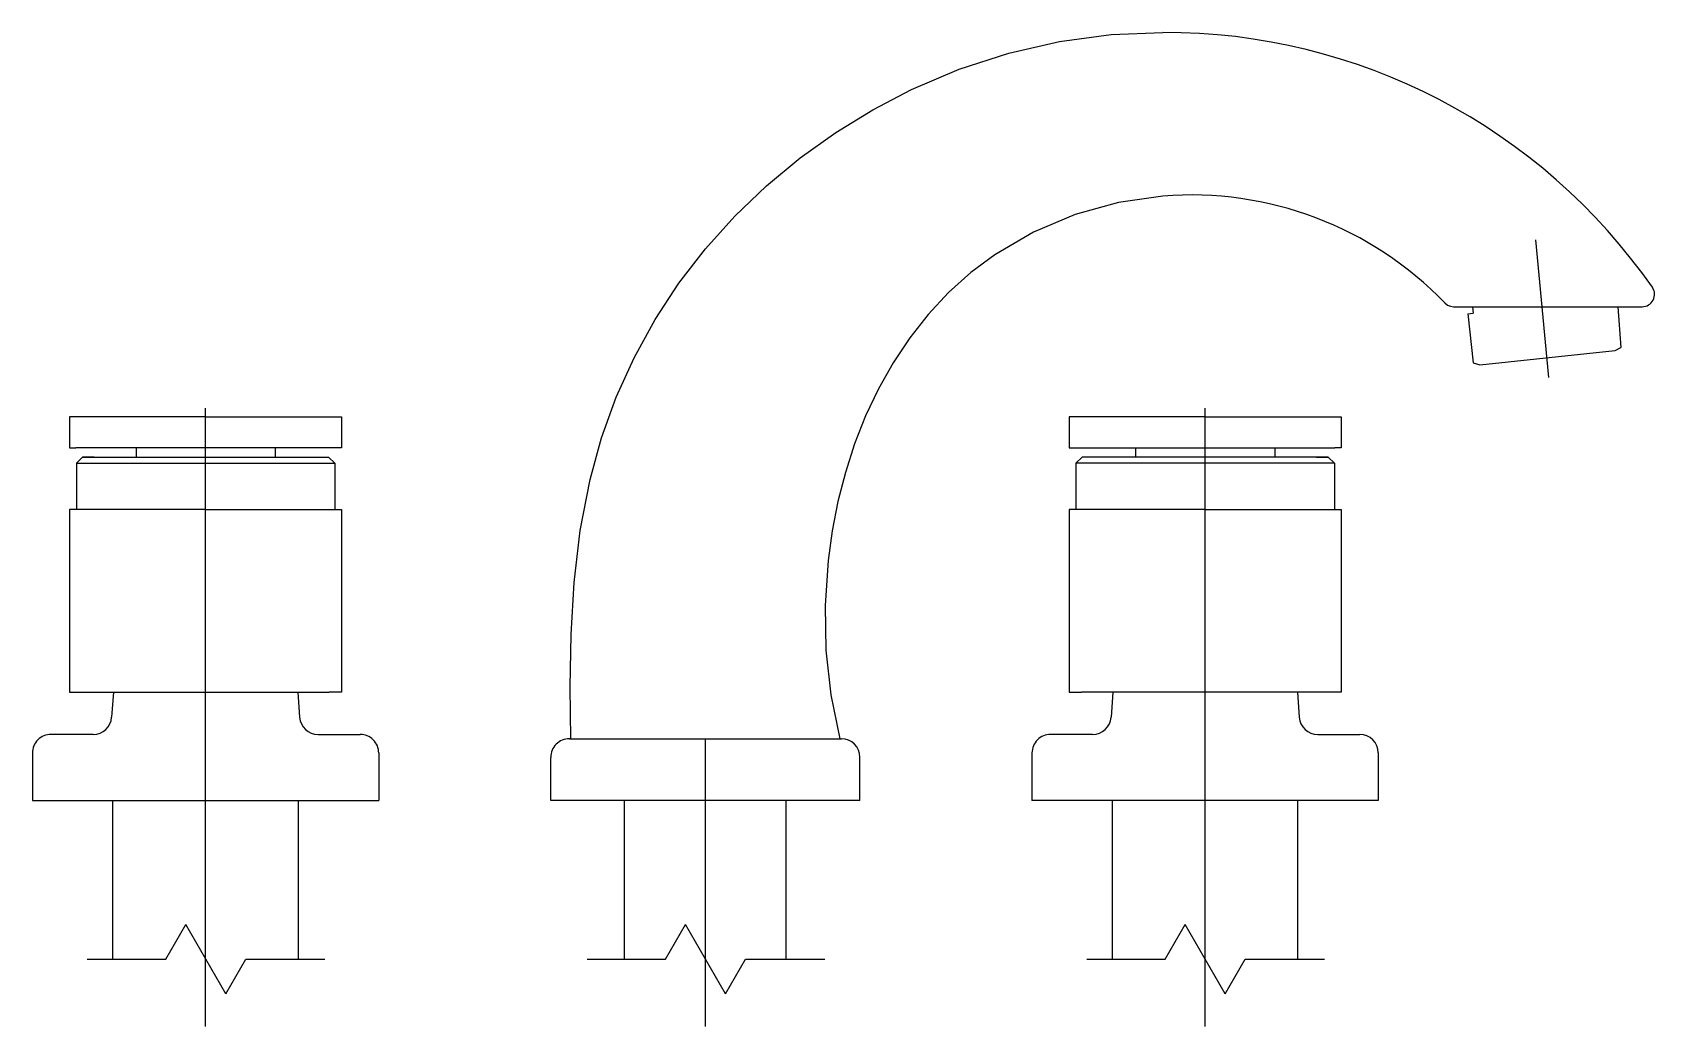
# Model space of a CAD drawing. Extents: x 84.921 to 85.183, y 0.001 to 0.162.
import ezdxf

# ---------------------------------------------------------------- set-up
doc = ezdxf.new("R2010")
doc.units = 0
doc.header["$LTSCALE"] = 0.2
doc.header["$MEASUREMENT"] = 0
doc.linetypes.add('AXES', pattern=[0.54, 0.3, -0.08, 0.08, -0.08])
doc.linetypes.add('CONTINU', pattern=[0])
doc.layers.get('0').update_dxf_attribs({"linetype": 'CONTINUOUS'})
doc.layers.add('DECA_EIXOS', color=5, linetype='AXES')

msp = doc.modelspace()

# ---------------------------------------------------------------- linework, layer by layer
at = {"linetype": 'CONTINU'}
for points in [[(85.06269, 0.15269), (85.07042, 0.15596), (85.07843, 0.15856), (85.08663, 0.16045), (85.09497, 0.16158), (85.10336, 0.16192)], [(85.04472, 0.14163), (85.05044, 0.14574), (85.05644, 0.14943), (85.06269, 0.15269)], [(85.02941, 0.12694), (85.03415, 0.13221), (85.03927, 0.13711), (85.04472, 0.14163)], [(85.10334, 0.13545), (85.09617, 0.13443), (85.08914, 0.13248), (85.08242, 0.12965), (85.07616, 0.12598)], [(85.01784, 0.10933), (85.02123, 0.1155), (85.0251, 0.12138), (85.02941, 0.12694)], [(85.07616, 0.12598), (85.07229, 0.12308), (85.0687, 0.11985), (85.06541, 0.11633)], [(85.14893, 0.11818), (85.14936, 0.11784), (85.14985, 0.11764), (85.15037, 0.11757)], [(85.06541, 0.11633), (85.06241, 0.11253), (85.05972, 0.10851), (85.05735, 0.1043)], [(85.15037, 0.11757), (85.18085, 0.11757)], [(85.15268, 0.11645), (85.15353, 0.11654)], [(85.15268, 0.11645), (85.15352, 0.10849)], [(85.15342, 0.11757), (85.15353, 0.11654)], [(85.17692, 0.11757), (85.17742, 0.11098)], [(85.1546, 0.1082), (85.17648, 0.1105)], [(85.17648, 0.1105), (85.17742, 0.11098)], [(85.01072, 0.08964), (85.01258, 0.09638), (85.01496, 0.10296), (85.01784, 0.10933)], [(85.15352, 0.10849), (85.1546, 0.1082)], [(85.05735, 0.1043), (85.05526, 0.09991), (85.05349, 0.09538), (85.052, 0.09076)], [(84.94855, 0.09976), (84.92655, 0.09976)], [(84.92655, 0.09976), (84.92655, 0.09476)], [(84.94855, 0.09976), (84.97055, 0.09976)], [(84.97055, 0.09976), (84.97055, 0.09476)], [(85.08818, 0.09976), (85.08818, 0.09476)], [(85.11018, 0.09976), (85.08818, 0.09976)], [(85.11018, 0.09976), (85.13218, 0.09976)], [(85.13218, 0.09976), (85.13218, 0.09476)], [(84.92655, 0.09476), (84.92755, 0.09476)], [(84.96955, 0.09476), (84.92755, 0.09476)], [(84.9373, 0.09476), (84.9373, 0.09327)], [(84.9598, 0.09476), (84.9598, 0.09327)], [(84.97055, 0.09476), (84.96955, 0.09476)], [(85.08818, 0.09476), (85.08918, 0.09476)], [(85.08918, 0.09476), (85.13118, 0.09476)], [(85.09893, 0.09476), (85.09893, 0.09327)], [(85.12143, 0.09476), (85.12143, 0.09327)], [(85.13218, 0.09476), (85.13118, 0.09476)], [(84.92865, 0.09327), (84.92765, 0.09227)], [(84.92765, 0.09227), (84.92765, 0.08477)], [(84.92765, 0.09227), (84.96945, 0.09227)], [(84.93055, 0.09327), (84.92865, 0.09327)], [(84.92865, 0.09327), (84.96845, 0.09327)], [(84.96845, 0.09327), (84.96945, 0.09227)], [(84.96945, 0.09227), (84.96945, 0.08477)], [(85.09028, 0.09327), (85.08928, 0.09227)], [(85.08928, 0.09227), (85.08928, 0.08477)], [(85.13108, 0.09227), (85.08928, 0.09227)], [(85.13008, 0.09327), (85.09028, 0.09327)], [(85.12818, 0.09327), (85.13008, 0.09327)], [(85.13008, 0.09327), (85.13108, 0.09227)], [(85.13108, 0.09227), (85.13108, 0.08477)], [(85.00761, 0.04771), (85.00752, 0.0561), (85.00766, 0.06455), (85.00815, 0.07299), (85.00913, 0.08137), (85.01072, 0.08964)], [(85.052, 0.09076), (85.05079, 0.08608), (85.04987, 0.08133), (85.04921, 0.07653)], [(84.92655, 0.08477), (84.92655, 0.05527)], [(84.94855, 0.08476), (84.92655, 0.08477)], [(84.94855, 0.08476), (84.97055, 0.08477)], [(84.97055, 0.08477), (84.97055, 0.05527)], [(85.08818, 0.08477), (85.08818, 0.05527)], [(85.11018, 0.08476), (85.08818, 0.08477)], [(85.11018, 0.08476), (85.13218, 0.08477)], [(85.13218, 0.08477), (85.13218, 0.05527)], [(85.04921, 0.07653), (85.04873, 0.06929), (85.04887, 0.06203), (85.04966, 0.05482), (85.05111, 0.04771)], [(84.92655, 0.05527), (84.92855, 0.05527)], [(84.92855, 0.05527), (84.94855, 0.05527)], [(84.93364, 0.05527), (84.93335, 0.05121)], [(84.94855, 0.05527), (84.96855, 0.05527)], [(84.96346, 0.05527), (84.96375, 0.05121)], [(84.97055, 0.05527), (84.96855, 0.05527)], [(85.08818, 0.05527), (85.09018, 0.05527)], [(85.11018, 0.05527), (85.09018, 0.05527)], [(85.09527, 0.05527), (85.09499, 0.05121)], [(85.13018, 0.05527), (85.11018, 0.05527)], [(85.1251, 0.05527), (85.12538, 0.05121)], [(85.13218, 0.05527), (85.13018, 0.05527)], [(84.93036, 0.04842), (84.92355, 0.04842)], [(84.96674, 0.04842), (84.97355, 0.04842)], [(85.00737, 0.04771), (85.05137, 0.04771)], [(85.09199, 0.04842), (85.08518, 0.04842)], [(85.12838, 0.04842), (85.13518, 0.04842)], [(84.92055, 0.04542), (84.92055, 0.03771)], [(84.97655, 0.04542), (84.97655, 0.03771)], [(85.00437, 0.03771), (85.00437, 0.04471)], [(85.05437, 0.03771), (85.05437, 0.04471)], [(85.08218, 0.04542), (85.08218, 0.03771)], [(85.13818, 0.04542), (85.13818, 0.03771)], [(84.92055, 0.03771), (84.94855, 0.03771)], [(84.93355, 0.0121), (84.93355, 0.03771)], [(84.94855, 0.03771), (84.97655, 0.03771)], [(84.96355, 0.0121), (84.96355, 0.03771)], [(85.05437, 0.03771), (85.00437, 0.03771)], [(85.01629, 0.0121), (85.0163, 0.03771)], [(85.0163, 0.02455), (85.0163, 0.03771)], [(85.04244, 0.0121), (85.04244, 0.03771)], [(85.11018, 0.03771), (85.08218, 0.03771)], [(85.09518, 0.0121), (85.09518, 0.03771)], [(85.13818, 0.03771), (85.11018, 0.03771)], [(85.12518, 0.0121), (85.12518, 0.03771)]]:
    msp.add_lwpolyline(points, dxfattribs=at)
for points in [[(85.1825, 0.12071, 0.246329), (85.10336, 0.16192)], [(85.14893, 0.11818, 0.225344), (85.10334, 0.13545)], [(85.18085, 0.11757, 0.607214), (85.1825, 0.12071)], [(85.17742, 0.11098, 0.305094), (85.17748, 0.11108)], [(84.93036, 0.04842, 0.393917), (84.93335, 0.05121)], [(84.96375, 0.05121, 0.393911), (84.96674, 0.04842)], [(85.09199, 0.04842, 0.393908), (85.09499, 0.05121)], [(85.12538, 0.05121, 0.393911), (85.12838, 0.04842)], [(84.92355, 0.04842, 0.414214), (84.92055, 0.04542)], [(84.97655, 0.04542, 0.414215), (84.97355, 0.04842)], [(85.00737, 0.04771, 0.414214), (85.00437, 0.04471)], [(85.05437, 0.04471, 0.414213), (85.05137, 0.04771)], [(85.08518, 0.04842, 0.414214), (85.08218, 0.04542)], [(85.13818, 0.04542, 0.414212), (85.13518, 0.04842)]]:
    msp.add_lwpolyline(points, format="xyb", dxfattribs=at)
at = {"layer": 'DECA_EIXOS'}
for points in [[(85.16359, 0.1284), (85.16571, 0.10612)], [(84.94855, 0.00119), (84.94855, 0.10484)], [(85.11018, 0.00119), (85.11018, 0.10484)], [(85.02937, 0.00119), (85.02937, 0.04771)], [(84.9421, 0.0121), (84.94533, 0.01769)], [(84.9518, 0.00648), (84.94533, 0.01769)], [(85.02292, 0.0121), (85.02614, 0.01769)], [(85.03261, 0.00648), (85.02614, 0.01769)], [(85.10374, 0.0121), (85.10696, 0.01769)], [(85.11343, 0.00648), (85.10696, 0.01769)], [(84.92941, 0.0121), (84.9421, 0.0121)], [(84.9518, 0.00648), (84.95504, 0.0121)], [(84.95504, 0.0121), (84.96784, 0.0121)], [(85.01023, 0.0121), (85.02292, 0.0121)], [(85.03261, 0.00648), (85.03586, 0.0121)], [(85.03586, 0.0121), (85.04866, 0.0121)], [(85.09104, 0.0121), (85.10374, 0.0121)], [(85.11343, 0.00648), (85.11668, 0.0121)], [(85.11668, 0.0121), (85.12948, 0.0121)]]:
    msp.add_lwpolyline(points, dxfattribs=at)

doc.saveas('drawing.dxf')
